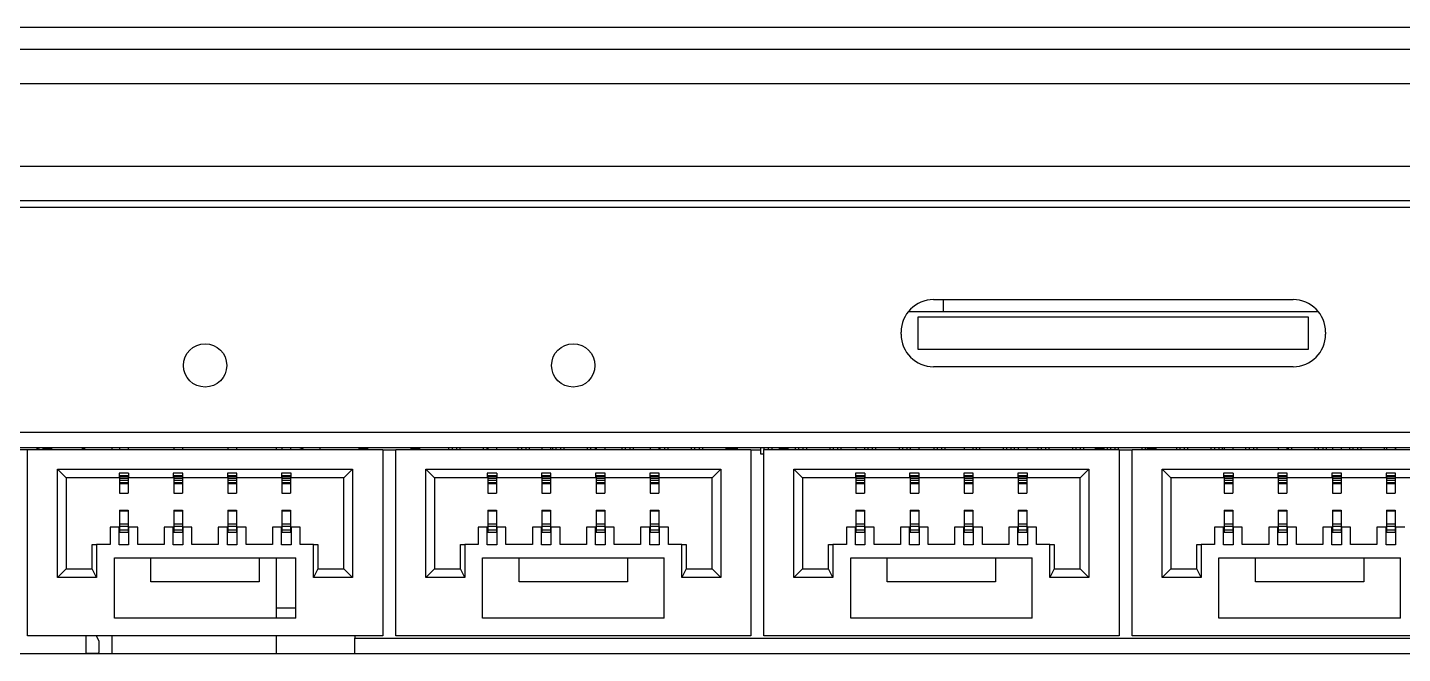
# Model space of a CAD drawing. Header units: millimetres. Extents: x 113 to 1101, y 63 to 734.
# Drawn here: x 342.27 to 374.01, y 380.56 to 395.01 of the extents above; entities that cross this region are included whole.
import ezdxf

# ---------------------------------------------------------------- set-up
doc = ezdxf.new("R2010")
doc.units = ezdxf.units.MM

msp = doc.modelspace()

# ---------------------------------------------------------------- linework, layer by layer
for p, q in [((402.908, 395.006), (283.908, 395.006)), ((283.908, 394.506), (402.908, 394.506)), ((402.908, 393.706), (283.908, 393.706)), ((296.408, 391.806), (390.408, 391.806)), ((390.408, 391.006), (296.408, 391.006)), ((296.408, 390.856), (390.408, 390.856)), ((363.188, 388.725), (371.488, 388.725)), ((363.408, 388.725), (363.408, 388.452)), ((362.609, 388.452), (372.067, 388.452)), ((362.835, 387.574), (362.835, 388.326)), ((362.835, 388.326), (371.835, 388.326)), ((371.835, 388.326), (371.835, 387.574)), ((362.438, 387.925), (362.438, 387.975)), ((372.238, 387.975), (372.238, 387.925)), ((371.835, 387.574), (362.835, 387.574)), ((371.488, 387.175), (363.188, 387.175)), ((384.361, 385.656), (333.861, 385.656)), ((384.837, 385.306), (333.384, 385.306)), ((342.269, 385.258), (341.969, 385.258)), ((342.269, 380.961), (342.269, 385.261)), ((342.269, 385.261), (350.469, 385.261)), ((342.819, 385.301), (342.619, 385.301)), ((342.819, 385.289), (342.619, 385.289)), ((344.217, 385.306), (344.217, 385.261)), ((344.594, 385.306), (344.594, 385.261)), ((345.844, 385.306), (345.844, 385.261)), ((347.094, 385.306), (347.094, 385.261)), ((348.017, 385.261), (348.017, 385.306)), ((348.344, 385.306), (348.344, 385.261)), ((349.025, 385.261), (349.025, 385.306)), ((350.119, 385.301), (349.919, 385.301)), ((350.119, 385.289), (349.919, 385.289)), ((350.469, 385.261), (350.469, 380.961)), ((350.469, 385.256), (350.769, 385.256)), ((350.769, 380.961), (350.769, 385.261)), ((350.769, 385.261), (358.969, 385.261)), ((351.319, 385.301), (351.119, 385.301)), ((351.319, 385.289), (351.119, 385.289)), ((352, 385.261), (352, 385.306)), ((352.07, 385.306), (352.07, 385.261)), ((352.18, 385.261), (352.18, 385.306)), ((352.25, 385.306), (352.25, 385.261)), ((352.8, 385.261), (352.8, 385.306)), ((352.87, 385.306), (352.87, 385.261)), ((353.094, 385.306), (353.094, 385.261)), ((353.6, 385.261), (353.6, 385.306)), ((353.67, 385.306), (353.67, 385.261)), ((353.78, 385.261), (353.78, 385.306)), ((353.85, 385.306), (353.85, 385.261)), ((354.344, 385.306), (354.344, 385.261)), ((354.4, 385.261), (354.4, 385.306)), ((354.47, 385.306), (354.47, 385.261)), ((354.58, 385.261), (354.58, 385.306)), ((354.65, 385.306), (354.65, 385.261)), ((355.2, 385.261), (355.2, 385.306)), ((355.27, 385.306), (355.27, 385.261)), ((355.38, 385.261), (355.38, 385.306)), ((355.594, 385.306), (355.594, 385.261)), ((356, 385.261), (356, 385.306)), ((356.07, 385.306), (356.07, 385.261)), ((356.18, 385.261), (356.18, 385.306)), ((356.25, 385.306), (356.25, 385.261)), ((356.844, 385.306), (356.844, 385.261)), ((356.87, 385.306), (356.87, 385.261)), ((356.98, 385.261), (356.98, 385.306)), ((357.05, 385.306), (357.05, 385.261)), ((357.6, 385.261), (357.6, 385.306)), ((357.67, 385.306), (357.67, 385.261)), ((357.78, 385.261), (357.78, 385.306)), ((357.85, 385.306), (357.85, 385.261)), ((358.4, 385.261), (358.4, 385.306)), ((358.619, 385.301), (358.419, 385.301)), ((358.619, 385.289), (358.419, 385.289)), ((358.47, 385.306), (358.47, 385.301)), ((358.58, 385.301), (358.58, 385.306)), ((358.65, 385.306), (358.65, 385.261)), ((358.969, 385.261), (358.969, 380.961)), ((358.969, 385.256), (359.2, 385.256)), ((359.2, 385.156), (359.2, 385.306)), ((359.27, 385.156), (359.2, 385.156)), ((359.269, 380.961), (359.269, 385.261)), ((359.269, 385.261), (367.469, 385.261)), ((359.27, 385.306), (359.27, 385.261)), ((359.38, 385.261), (359.38, 385.306)), ((359.45, 385.306), (359.45, 385.261)), ((359.819, 385.301), (359.619, 385.301)), ((359.819, 385.289), (359.619, 385.289)), ((360, 385.261), (360, 385.306)), ((360.07, 385.306), (360.07, 385.261)), ((360.18, 385.261), (360.18, 385.306)), ((360.25, 385.306), (360.25, 385.261)), ((360.8, 385.261), (360.8, 385.306)), ((360.87, 385.306), (360.87, 385.261)), ((360.98, 385.261), (360.98, 385.306)), ((361.05, 385.306), (361.05, 385.261)), ((361.594, 385.306), (361.594, 385.261)), ((361.6, 385.261), (361.6, 385.306)), ((361.67, 385.306), (361.67, 385.261)), ((361.78, 385.261), (361.78, 385.306)), ((361.85, 385.306), (361.85, 385.261)), ((362.4, 385.261), (362.4, 385.306)), ((362.47, 385.306), (362.47, 385.261)), ((362.58, 385.261), (362.58, 385.306)), ((362.844, 385.306), (362.844, 385.261)), ((363.2, 385.261), (363.2, 385.306)), ((363.27, 385.306), (363.27, 385.261)), ((363.38, 385.261), (363.38, 385.306)), ((363.45, 385.306), (363.45, 385.261)), ((364.094, 385.306), (364.094, 385.261)), ((364.18, 385.261), (364.18, 385.306)), ((364.25, 385.306), (364.25, 385.261)), ((364.8, 385.261), (364.8, 385.306)), ((364.87, 385.306), (364.87, 385.261)), ((364.98, 385.261), (364.98, 385.306)), ((365.05, 385.306), (365.05, 385.261)), ((365.344, 385.306), (365.344, 385.261)), ((365.6, 385.261), (365.6, 385.306)), ((365.67, 385.306), (365.67, 385.261)), ((365.78, 385.261), (365.78, 385.306)), ((365.85, 385.306), (365.85, 385.261)), ((366.4, 385.261), (366.4, 385.306)), ((366.47, 385.306), (366.47, 385.261)), ((366.58, 385.261), (366.58, 385.306)), ((366.65, 385.306), (366.65, 385.261)), ((367.119, 385.301), (366.919, 385.301)), ((367.119, 385.289), (366.919, 385.289)), ((367.2, 385.261), (367.2, 385.306)), ((367.27, 385.306), (367.27, 385.261)), ((367.38, 385.261), (367.38, 385.306)), ((367.45, 385.306), (367.45, 385.261)), ((367.469, 385.261), (367.469, 380.961)), ((367.469, 385.256), (367.769, 385.256)), ((367.769, 380.961), (367.769, 385.261)), ((367.769, 385.261), (375.969, 385.261)), ((368, 385.261), (368, 385.306)), ((368.07, 385.306), (368.07, 385.261)), ((368.319, 385.301), (368.119, 385.301)), ((368.319, 385.289), (368.119, 385.289)), ((368.18, 385.301), (368.18, 385.306)), ((368.25, 385.306), (368.25, 385.301)), ((368.8, 385.261), (368.8, 385.306)), ((368.87, 385.306), (368.87, 385.261)), ((368.98, 385.261), (368.98, 385.306)), ((369.05, 385.306), (369.05, 385.261)), ((369.6, 385.261), (369.6, 385.306)), ((369.67, 385.306), (369.67, 385.261)), ((369.78, 385.261), (369.78, 385.306)), ((369.85, 385.306), (369.85, 385.261)), ((370.094, 385.306), (370.094, 385.261)), ((370.4, 385.261), (370.4, 385.306)), ((370.47, 385.306), (370.47, 385.261)), ((370.58, 385.261), (370.58, 385.306)), ((370.65, 385.306), (370.65, 385.261)), ((371.344, 385.306), (371.344, 385.261)), ((371.38, 385.261), (371.38, 385.306)), ((371.45, 385.306), (371.45, 385.261)), ((372, 385.261), (372, 385.306)), ((372.07, 385.306), (372.07, 385.261)), ((372.18, 385.261), (372.18, 385.306)), ((372.25, 385.306), (372.25, 385.261)), ((372.594, 385.306), (372.594, 385.261)), ((372.8, 385.261), (372.8, 385.306)), ((372.87, 385.306), (372.87, 385.261)), ((372.98, 385.261), (372.98, 385.306)), ((373.05, 385.306), (373.05, 385.261)), ((373.6, 385.261), (373.6, 385.306)), ((373.844, 385.306), (373.844, 385.261)), ((373.85, 385.306), (373.85, 385.261)), ((342.964, 384.811), (349.774, 384.811)), ((342.964, 382.311), (342.964, 384.811)), ((342.964, 384.811), (343.164, 384.611)), ((349.774, 384.811), (349.574, 384.611)), ((349.774, 384.811), (349.774, 382.311)), ((351.464, 384.811), (358.274, 384.811)), ((351.464, 382.311), (351.464, 384.811)), ((351.464, 384.811), (351.664, 384.611)), ((358.274, 384.811), (358.074, 384.611)), ((358.274, 384.811), (358.274, 382.311)), ((359.964, 384.811), (366.774, 384.811)), ((359.964, 382.311), (359.964, 384.811)), ((359.964, 384.811), (360.164, 384.611)), ((366.774, 384.811), (366.574, 384.611)), ((366.774, 384.811), (366.774, 382.311)), ((368.464, 384.811), (375.274, 384.811)), ((368.464, 382.311), (368.464, 384.811)), ((368.464, 384.811), (368.664, 384.611)), ((343.164, 384.611), (343.164, 382.511)), ((344.384, 384.611), (343.164, 384.611)), ((344.384, 384.721), (344.384, 384.611)), ((344.604, 384.721), (344.384, 384.721)), ((344.394, 384.661), (344.594, 384.661)), ((344.394, 384.649), (344.594, 384.649)), ((344.394, 384.613), (344.594, 384.613)), ((344.394, 384.601), (344.594, 384.601)), ((344.394, 384.554), (344.594, 384.554)), ((344.394, 384.506), (344.594, 384.506)), ((344.394, 384.482), (344.594, 384.482)), ((344.594, 384.661), (344.594, 384.649)), ((344.594, 384.649), (344.594, 384.613)), ((344.594, 384.613), (344.594, 384.601)), ((344.594, 384.601), (344.594, 384.554)), ((344.594, 384.554), (344.594, 384.506)), ((344.594, 384.506), (344.594, 384.482)), ((344.594, 384.482), (344.594, 384.255)), ((344.604, 384.721), (344.604, 384.611)), ((345.634, 384.611), (344.604, 384.611)), ((345.634, 384.721), (345.634, 384.611)), ((345.854, 384.721), (345.634, 384.721)), ((345.644, 384.661), (345.844, 384.661)), ((345.644, 384.649), (345.844, 384.649)), ((345.644, 384.613), (345.844, 384.613)), ((345.644, 384.601), (345.844, 384.601)), ((345.644, 384.554), (345.844, 384.554)), ((345.644, 384.506), (345.844, 384.506)), ((345.644, 384.482), (345.844, 384.482)), ((345.844, 384.661), (345.844, 384.649)), ((345.844, 384.649), (345.844, 384.613)), ((345.844, 384.613), (345.844, 384.601)), ((345.844, 384.601), (345.844, 384.554)), ((345.844, 384.554), (345.844, 384.506)), ((345.844, 384.506), (345.844, 384.482)), ((345.844, 384.482), (345.844, 384.255)), ((345.854, 384.611), (345.854, 384.721)), ((346.884, 384.611), (345.854, 384.611)), ((346.884, 384.721), (346.884, 384.611)), ((347.104, 384.721), (346.884, 384.721)), ((346.894, 384.661), (347.094, 384.661)), ((346.894, 384.649), (347.094, 384.649)), ((346.894, 384.613), (347.094, 384.613)), ((346.894, 384.601), (347.094, 384.601)), ((346.894, 384.554), (347.094, 384.554)), ((346.894, 384.506), (347.094, 384.506)), ((346.894, 384.482), (347.094, 384.482)), ((347.094, 384.661), (347.094, 384.649)), ((347.094, 384.649), (347.094, 384.613)), ((347.094, 384.613), (347.094, 384.601)), ((347.094, 384.601), (347.094, 384.554)), ((347.094, 384.554), (347.094, 384.506)), ((347.094, 384.506), (347.094, 384.482)), ((347.094, 384.482), (347.094, 384.255)), ((347.104, 384.611), (347.104, 384.721)), ((348.134, 384.611), (347.104, 384.611)), ((348.134, 384.721), (348.134, 384.611)), ((348.354, 384.721), (348.134, 384.721)), ((348.144, 384.661), (348.344, 384.661)), ((348.144, 384.649), (348.344, 384.649)), ((348.144, 384.613), (348.344, 384.613)), ((348.144, 384.601), (348.344, 384.601)), ((348.144, 384.554), (348.344, 384.554)), ((348.144, 384.506), (348.344, 384.506)), ((348.144, 384.482), (348.344, 384.482)), ((348.344, 384.661), (348.344, 384.649)), ((348.344, 384.649), (348.344, 384.613)), ((348.344, 384.613), (348.344, 384.601)), ((348.344, 384.601), (348.344, 384.554)), ((348.344, 384.554), (348.344, 384.506)), ((348.344, 384.506), (348.344, 384.482)), ((348.344, 384.482), (348.344, 384.255)), ((348.354, 384.611), (348.354, 384.721)), ((349.574, 384.611), (348.354, 384.611)), ((349.574, 382.511), (349.574, 384.611)), ((351.664, 384.611), (351.664, 382.511)), ((352.884, 384.611), (351.664, 384.611)), ((352.884, 384.721), (352.884, 384.611)), ((353.104, 384.721), (352.884, 384.721)), ((352.894, 384.661), (353.094, 384.661)), ((352.894, 384.649), (353.094, 384.649)), ((352.894, 384.613), (353.094, 384.613)), ((352.894, 384.601), (353.094, 384.601)), ((352.894, 384.554), (353.094, 384.554)), ((352.894, 384.506), (353.094, 384.506)), ((352.894, 384.482), (353.094, 384.482)), ((353.094, 384.661), (353.094, 384.649)), ((353.094, 384.649), (353.094, 384.613)), ((353.094, 384.613), (353.094, 384.601)), ((353.094, 384.601), (353.094, 384.554)), ((353.094, 384.554), (353.094, 384.506)), ((353.094, 384.506), (353.094, 384.482)), ((353.094, 384.482), (353.094, 384.255)), ((353.104, 384.721), (353.104, 384.611)), ((354.134, 384.611), (353.104, 384.611)), ((354.134, 384.721), (354.134, 384.611)), ((354.354, 384.721), (354.134, 384.721)), ((354.144, 384.661), (354.344, 384.661)), ((354.144, 384.649), (354.344, 384.649)), ((354.144, 384.613), (354.344, 384.613)), ((354.144, 384.601), (354.344, 384.601)), ((354.144, 384.554), (354.344, 384.554)), ((354.144, 384.506), (354.344, 384.506)), ((354.144, 384.482), (354.344, 384.482)), ((354.344, 384.661), (354.344, 384.649)), ((354.344, 384.649), (354.344, 384.613)), ((354.344, 384.613), (354.344, 384.601)), ((354.344, 384.601), (354.344, 384.554)), ((354.344, 384.554), (354.344, 384.506)), ((354.344, 384.506), (354.344, 384.482)), ((354.344, 384.482), (354.344, 384.255)), ((354.354, 384.611), (354.354, 384.721)), ((355.384, 384.611), (354.354, 384.611)), ((355.384, 384.721), (355.384, 384.611)), ((355.604, 384.721), (355.384, 384.721)), ((355.394, 384.661), (355.594, 384.661)), ((355.394, 384.649), (355.594, 384.649)), ((355.394, 384.613), (355.594, 384.613)), ((355.394, 384.601), (355.594, 384.601)), ((355.394, 384.554), (355.594, 384.554)), ((355.394, 384.506), (355.594, 384.506)), ((355.394, 384.482), (355.594, 384.482)), ((355.594, 384.661), (355.594, 384.649)), ((355.594, 384.649), (355.594, 384.613)), ((355.594, 384.613), (355.594, 384.601)), ((355.594, 384.601), (355.594, 384.554)), ((355.594, 384.554), (355.594, 384.506)), ((355.594, 384.506), (355.594, 384.482)), ((355.594, 384.482), (355.594, 384.255)), ((355.604, 384.611), (355.604, 384.721)), ((356.634, 384.611), (355.604, 384.611)), ((356.634, 384.721), (356.634, 384.611)), ((356.854, 384.721), (356.634, 384.721)), ((356.644, 384.661), (356.844, 384.661)), ((356.644, 384.649), (356.844, 384.649)), ((356.644, 384.613), (356.844, 384.613)), ((356.644, 384.601), (356.844, 384.601)), ((356.644, 384.554), (356.844, 384.554)), ((356.644, 384.506), (356.844, 384.506)), ((356.644, 384.482), (356.844, 384.482)), ((356.844, 384.661), (356.844, 384.649)), ((356.844, 384.649), (356.844, 384.613)), ((356.844, 384.613), (356.844, 384.601)), ((356.844, 384.601), (356.844, 384.554)), ((356.844, 384.554), (356.844, 384.506)), ((356.844, 384.506), (356.844, 384.482)), ((356.844, 384.482), (356.844, 384.255)), ((356.854, 384.611), (356.854, 384.721)), ((358.074, 384.611), (356.854, 384.611)), ((358.074, 382.511), (358.074, 384.611)), ((361.384, 384.611), (360.164, 384.611)), ((360.164, 384.611), (360.164, 382.511)), ((361.384, 384.721), (361.384, 384.611)), ((361.604, 384.721), (361.384, 384.721)), ((361.394, 384.661), (361.594, 384.661)), ((361.394, 384.649), (361.594, 384.649)), ((361.394, 384.613), (361.594, 384.613)), ((361.394, 384.601), (361.594, 384.601)), ((361.394, 384.554), (361.594, 384.554)), ((361.394, 384.506), (361.594, 384.506)), ((361.394, 384.482), (361.594, 384.482)), ((361.594, 384.661), (361.594, 384.649)), ((361.594, 384.649), (361.594, 384.613)), ((361.594, 384.613), (361.594, 384.601)), ((361.594, 384.601), (361.594, 384.554)), ((361.594, 384.554), (361.594, 384.506)), ((361.594, 384.506), (361.594, 384.482)), ((361.594, 384.482), (361.594, 384.255)), ((361.604, 384.721), (361.604, 384.611)), ((362.634, 384.611), (361.604, 384.611)), ((362.634, 384.721), (362.634, 384.611)), ((362.854, 384.721), (362.634, 384.721)), ((362.644, 384.661), (362.844, 384.661)), ((362.644, 384.649), (362.844, 384.649)), ((362.644, 384.613), (362.844, 384.613)), ((362.644, 384.601), (362.844, 384.601)), ((362.644, 384.554), (362.844, 384.554)), ((362.644, 384.506), (362.844, 384.506)), ((362.644, 384.482), (362.844, 384.482)), ((362.844, 384.661), (362.844, 384.649)), ((362.844, 384.649), (362.844, 384.613)), ((362.844, 384.613), (362.844, 384.601)), ((362.844, 384.601), (362.844, 384.554)), ((362.844, 384.554), (362.844, 384.506)), ((362.844, 384.506), (362.844, 384.482)), ((362.844, 384.482), (362.844, 384.255)), ((362.854, 384.611), (362.854, 384.721)), ((363.884, 384.611), (362.854, 384.611)), ((363.884, 384.721), (363.884, 384.611)), ((364.104, 384.721), (363.884, 384.721)), ((363.894, 384.661), (364.094, 384.661)), ((363.894, 384.649), (364.094, 384.649)), ((363.894, 384.613), (364.094, 384.613)), ((363.894, 384.601), (364.094, 384.601)), ((363.894, 384.554), (364.094, 384.554)), ((363.894, 384.506), (364.094, 384.506)), ((363.894, 384.482), (364.094, 384.482)), ((364.094, 384.661), (364.094, 384.649)), ((364.094, 384.649), (364.094, 384.613)), ((364.094, 384.613), (364.094, 384.601)), ((364.094, 384.601), (364.094, 384.554)), ((364.094, 384.554), (364.094, 384.506)), ((364.094, 384.506), (364.094, 384.482)), ((364.094, 384.482), (364.094, 384.255)), ((364.104, 384.611), (364.104, 384.721)), ((365.134, 384.611), (364.104, 384.611)), ((365.134, 384.721), (365.134, 384.611)), ((365.354, 384.721), (365.134, 384.721)), ((365.144, 384.661), (365.344, 384.661)), ((365.144, 384.649), (365.344, 384.649)), ((365.144, 384.613), (365.344, 384.613)), ((365.144, 384.601), (365.344, 384.601)), ((365.144, 384.554), (365.344, 384.554)), ((365.144, 384.506), (365.344, 384.506)), ((365.144, 384.482), (365.344, 384.482)), ((365.344, 384.661), (365.344, 384.649)), ((365.344, 384.649), (365.344, 384.613)), ((365.344, 384.613), (365.344, 384.601)), ((365.344, 384.601), (365.344, 384.554)), ((365.344, 384.554), (365.344, 384.506)), ((365.344, 384.506), (365.344, 384.482)), ((365.344, 384.482), (365.344, 384.255)), ((365.354, 384.611), (365.354, 384.721)), ((366.574, 384.611), (365.354, 384.611)), ((366.574, 382.511), (366.574, 384.611)), ((368.664, 384.611), (368.664, 382.511)), ((369.884, 384.611), (368.664, 384.611)), ((369.884, 384.721), (369.884, 384.611)), ((370.104, 384.721), (369.884, 384.721)), ((369.894, 384.661), (370.094, 384.661)), ((369.894, 384.649), (370.094, 384.649)), ((369.894, 384.613), (370.094, 384.613)), ((369.894, 384.601), (370.094, 384.601)), ((369.894, 384.554), (370.094, 384.554)), ((369.894, 384.506), (370.094, 384.506)), ((369.894, 384.482), (370.094, 384.482)), ((370.094, 384.661), (370.094, 384.649)), ((370.094, 384.649), (370.094, 384.613)), ((370.094, 384.613), (370.094, 384.601)), ((370.094, 384.601), (370.094, 384.554)), ((370.094, 384.554), (370.094, 384.506)), ((370.094, 384.506), (370.094, 384.482)), ((370.094, 384.482), (370.094, 384.255)), ((370.104, 384.721), (370.104, 384.611)), ((371.134, 384.611), (370.104, 384.611)), ((371.134, 384.721), (371.134, 384.611)), ((371.354, 384.721), (371.134, 384.721)), ((371.144, 384.661), (371.344, 384.661)), ((371.144, 384.649), (371.344, 384.649)), ((371.144, 384.613), (371.344, 384.613)), ((371.144, 384.601), (371.344, 384.601)), ((371.144, 384.554), (371.344, 384.554)), ((371.144, 384.506), (371.344, 384.506)), ((371.144, 384.482), (371.344, 384.482)), ((371.344, 384.661), (371.344, 384.649)), ((371.344, 384.649), (371.344, 384.613)), ((371.344, 384.613), (371.344, 384.601)), ((371.344, 384.601), (371.344, 384.554)), ((371.344, 384.554), (371.344, 384.506)), ((371.344, 384.506), (371.344, 384.482)), ((371.344, 384.482), (371.344, 384.255)), ((371.354, 384.611), (371.354, 384.721)), ((372.384, 384.611), (371.354, 384.611)), ((372.384, 384.721), (372.384, 384.611)), ((372.604, 384.721), (372.384, 384.721)), ((372.394, 384.661), (372.594, 384.661)), ((372.394, 384.649), (372.594, 384.649)), ((372.394, 384.613), (372.594, 384.613)), ((372.394, 384.601), (372.594, 384.601)), ((372.394, 384.554), (372.594, 384.554)), ((372.394, 384.506), (372.594, 384.506)), ((372.394, 384.482), (372.594, 384.482)), ((372.594, 384.661), (372.594, 384.649)), ((372.594, 384.649), (372.594, 384.613)), ((372.594, 384.613), (372.594, 384.601)), ((372.594, 384.601), (372.594, 384.554)), ((372.594, 384.554), (372.594, 384.506)), ((372.594, 384.506), (372.594, 384.482)), ((372.594, 384.482), (372.594, 384.255)), ((372.604, 384.611), (372.604, 384.721)), ((373.634, 384.611), (372.604, 384.611)), ((373.634, 384.721), (373.634, 384.611)), ((373.854, 384.721), (373.634, 384.721)), ((373.644, 384.661), (373.844, 384.661)), ((373.644, 384.649), (373.844, 384.649)), ((373.644, 384.613), (373.844, 384.613)), ((373.644, 384.601), (373.844, 384.601)), ((373.644, 384.554), (373.844, 384.554)), ((373.644, 384.506), (373.844, 384.506)), ((373.644, 384.482), (373.844, 384.482)), ((373.844, 384.661), (373.844, 384.649)), ((373.844, 384.649), (373.844, 384.613)), ((373.844, 384.613), (373.844, 384.601)), ((373.844, 384.601), (373.844, 384.554)), ((373.844, 384.554), (373.844, 384.506)), ((373.844, 384.506), (373.844, 384.482)), ((373.844, 384.482), (373.844, 384.255)), ((373.854, 384.611), (373.854, 384.721)), ((375.074, 384.611), (373.854, 384.611)), ((344.394, 384.255), (344.594, 384.255)), ((345.644, 384.255), (345.844, 384.255)), ((346.894, 384.255), (347.094, 384.255)), ((348.144, 384.255), (348.344, 384.255)), ((352.894, 384.255), (353.094, 384.255)), ((354.144, 384.255), (354.344, 384.255)), ((355.394, 384.255), (355.594, 384.255)), ((356.644, 384.255), (356.844, 384.255)), ((361.394, 384.255), (361.594, 384.255)), ((362.644, 384.255), (362.844, 384.255)), ((363.894, 384.255), (364.094, 384.255)), ((365.144, 384.255), (365.344, 384.255)), ((369.894, 384.255), (370.094, 384.255)), ((371.144, 384.255), (371.344, 384.255)), ((372.394, 384.255), (372.594, 384.255)), ((373.644, 384.255), (373.844, 384.255)), ((344.394, 383.861), (344.594, 383.861)), ((344.394, 383.849), (344.594, 383.849)), ((344.594, 383.861), (344.594, 383.849)), ((344.594, 383.849), (344.594, 383.551)), ((345.644, 383.861), (345.844, 383.861)), ((345.644, 383.849), (345.844, 383.849)), ((345.844, 383.861), (345.844, 383.849)), ((345.844, 383.849), (345.844, 383.551)), ((346.894, 383.861), (347.094, 383.861)), ((346.894, 383.849), (347.094, 383.849)), ((347.094, 383.861), (347.094, 383.849)), ((347.094, 383.849), (347.094, 383.551)), ((348.144, 383.861), (348.344, 383.861)), ((348.144, 383.849), (348.344, 383.849)), ((348.344, 383.861), (348.344, 383.849)), ((348.344, 383.849), (348.344, 383.551)), ((352.894, 383.861), (353.094, 383.861)), ((352.894, 383.849), (353.094, 383.849)), ((353.094, 383.861), (353.094, 383.849)), ((353.094, 383.849), (353.094, 383.551)), ((354.144, 383.861), (354.344, 383.861)), ((354.144, 383.849), (354.344, 383.849)), ((354.344, 383.861), (354.344, 383.849)), ((354.344, 383.849), (354.344, 383.551)), ((355.394, 383.861), (355.594, 383.861)), ((355.394, 383.849), (355.594, 383.849)), ((355.594, 383.861), (355.594, 383.849)), ((355.594, 383.849), (355.594, 383.551)), ((356.644, 383.861), (356.844, 383.861)), ((356.644, 383.849), (356.844, 383.849)), ((356.844, 383.861), (356.844, 383.849)), ((356.844, 383.849), (356.844, 383.551)), ((361.394, 383.861), (361.594, 383.861)), ((361.394, 383.849), (361.594, 383.849)), ((361.594, 383.861), (361.594, 383.849)), ((361.594, 383.849), (361.594, 383.551)), ((362.644, 383.861), (362.844, 383.861)), ((362.644, 383.849), (362.844, 383.849)), ((362.844, 383.861), (362.844, 383.849)), ((362.844, 383.849), (362.844, 383.551)), ((363.894, 383.861), (364.094, 383.861)), ((363.894, 383.849), (364.094, 383.849)), ((364.094, 383.861), (364.094, 383.849)), ((364.094, 383.849), (364.094, 383.551)), ((365.144, 383.861), (365.344, 383.861)), ((365.144, 383.849), (365.344, 383.849)), ((365.344, 383.861), (365.344, 383.849)), ((365.344, 383.849), (365.344, 383.551)), ((369.894, 383.861), (370.094, 383.861)), ((369.894, 383.849), (370.094, 383.849)), ((370.094, 383.861), (370.094, 383.849)), ((370.094, 383.849), (370.094, 383.551)), ((371.144, 383.861), (371.344, 383.861)), ((371.144, 383.849), (371.344, 383.849)), ((371.344, 383.861), (371.344, 383.849)), ((371.344, 383.849), (371.344, 383.551)), ((372.394, 383.861), (372.594, 383.861)), ((372.394, 383.849), (372.594, 383.849)), ((372.594, 383.861), (372.594, 383.849)), ((372.594, 383.849), (372.594, 383.551)), ((373.644, 383.861), (373.844, 383.861)), ((373.644, 383.849), (373.844, 383.849)), ((373.844, 383.861), (373.844, 383.849)), ((373.844, 383.849), (373.844, 383.551)), ((344.394, 383.551), (344.594, 383.551)), ((344.394, 383.497), (344.594, 383.497)), ((344.594, 383.551), (344.594, 383.497)), ((344.594, 383.497), (344.594, 383.413)), ((345.644, 383.551), (345.844, 383.551)), ((345.644, 383.497), (345.844, 383.497)), ((345.844, 383.551), (345.844, 383.497)), ((345.844, 383.497), (345.844, 383.413)), ((346.894, 383.551), (347.094, 383.551)), ((346.894, 383.497), (347.094, 383.497)), ((347.094, 383.551), (347.094, 383.497)), ((347.094, 383.497), (347.094, 383.413)), ((348.144, 383.551), (348.344, 383.551)), ((348.144, 383.497), (348.344, 383.497)), ((348.344, 383.551), (348.344, 383.497)), ((348.344, 383.497), (348.344, 383.413)), ((352.894, 383.551), (353.094, 383.551)), ((352.894, 383.497), (353.094, 383.497)), ((353.094, 383.551), (353.094, 383.497)), ((353.094, 383.497), (353.094, 383.413)), ((354.144, 383.551), (354.344, 383.551)), ((354.144, 383.497), (354.344, 383.497)), ((354.344, 383.551), (354.344, 383.497)), ((354.344, 383.497), (354.344, 383.413)), ((355.394, 383.551), (355.594, 383.551)), ((355.394, 383.497), (355.594, 383.497)), ((355.594, 383.551), (355.594, 383.497)), ((355.594, 383.497), (355.594, 383.413)), ((356.644, 383.551), (356.844, 383.551)), ((356.644, 383.497), (356.844, 383.497)), ((356.844, 383.551), (356.844, 383.497)), ((356.844, 383.497), (356.844, 383.413)), ((361.394, 383.551), (361.594, 383.551)), ((361.394, 383.497), (361.594, 383.497)), ((361.594, 383.551), (361.594, 383.497)), ((361.594, 383.497), (361.594, 383.413)), ((362.644, 383.551), (362.844, 383.551)), ((362.644, 383.497), (362.844, 383.497)), ((362.844, 383.551), (362.844, 383.497)), ((362.844, 383.497), (362.844, 383.413)), ((363.894, 383.551), (364.094, 383.551)), ((363.894, 383.497), (364.094, 383.497)), ((364.094, 383.551), (364.094, 383.497)), ((364.094, 383.497), (364.094, 383.413)), ((365.144, 383.551), (365.344, 383.551)), ((365.144, 383.497), (365.344, 383.497)), ((365.344, 383.551), (365.344, 383.497)), ((365.344, 383.497), (365.344, 383.413)), ((369.894, 383.551), (370.094, 383.551)), ((369.894, 383.497), (370.094, 383.497)), ((370.094, 383.551), (370.094, 383.497)), ((370.094, 383.497), (370.094, 383.413)), ((371.144, 383.551), (371.344, 383.551)), ((371.144, 383.497), (371.344, 383.497)), ((371.344, 383.551), (371.344, 383.497)), ((371.344, 383.497), (371.344, 383.413)), ((372.394, 383.551), (372.594, 383.551)), ((372.394, 383.497), (372.594, 383.497)), ((372.594, 383.551), (372.594, 383.497)), ((372.594, 383.497), (372.594, 383.413)), ((373.644, 383.551), (373.844, 383.551)), ((373.644, 383.497), (373.844, 383.497)), ((373.844, 383.551), (373.844, 383.497)), ((373.844, 383.497), (373.844, 383.413)), ((344.384, 383.471), (344.174, 383.471)), ((344.174, 383.471), (344.174, 383.071)), ((344.384, 383.061), (344.384, 383.471)), ((344.394, 383.413), (344.594, 383.413)), ((344.394, 383.354), (344.594, 383.354)), ((344.594, 383.413), (344.594, 383.354)), ((344.604, 383.471), (344.604, 383.061)), ((344.814, 383.471), (344.604, 383.471)), ((344.814, 383.071), (344.814, 383.471)), ((345.634, 383.471), (345.424, 383.471)), ((345.424, 383.471), (345.424, 383.071)), ((345.634, 383.061), (345.634, 383.471)), ((345.644, 383.413), (345.844, 383.413)), ((345.644, 383.354), (345.844, 383.354)), ((345.844, 383.413), (345.844, 383.354)), ((345.854, 383.471), (345.854, 383.061)), ((346.064, 383.471), (345.854, 383.471)), ((346.064, 383.071), (346.064, 383.471)), ((346.884, 383.471), (346.674, 383.471)), ((346.674, 383.471), (346.674, 383.071)), ((346.884, 383.061), (346.884, 383.471)), ((346.894, 383.413), (347.094, 383.413)), ((346.894, 383.354), (347.094, 383.354)), ((347.094, 383.413), (347.094, 383.354)), ((347.314, 383.471), (347.104, 383.471)), ((347.104, 383.471), (347.104, 383.061)), ((347.314, 383.071), (347.314, 383.471)), ((348.134, 383.471), (347.924, 383.471)), ((347.924, 383.471), (347.924, 383.071)), ((348.134, 383.061), (348.134, 383.471)), ((348.144, 383.413), (348.344, 383.413)), ((348.144, 383.354), (348.344, 383.354)), ((348.344, 383.413), (348.344, 383.354)), ((348.564, 383.471), (348.354, 383.471)), ((348.354, 383.471), (348.354, 383.061)), ((348.564, 383.071), (348.564, 383.471)), ((352.884, 383.471), (352.674, 383.471)), ((352.674, 383.471), (352.674, 383.071)), ((352.884, 383.061), (352.884, 383.471)), ((352.894, 383.413), (353.094, 383.413)), ((352.894, 383.354), (353.094, 383.354)), ((353.094, 383.413), (353.094, 383.354)), ((353.104, 383.471), (353.104, 383.061)), ((353.314, 383.471), (353.104, 383.471)), ((353.314, 383.071), (353.314, 383.471)), ((354.134, 383.471), (353.924, 383.471)), ((353.924, 383.471), (353.924, 383.071)), ((354.134, 383.061), (354.134, 383.471)), ((354.144, 383.413), (354.344, 383.413)), ((354.144, 383.354), (354.344, 383.354)), ((354.344, 383.413), (354.344, 383.354)), ((354.354, 383.471), (354.354, 383.061)), ((354.564, 383.471), (354.354, 383.471)), ((354.564, 383.071), (354.564, 383.471)), ((355.384, 383.471), (355.174, 383.471)), ((355.174, 383.471), (355.174, 383.071)), ((355.384, 383.061), (355.384, 383.471)), ((355.394, 383.413), (355.594, 383.413)), ((355.394, 383.354), (355.594, 383.354)), ((355.594, 383.413), (355.594, 383.354)), ((355.814, 383.471), (355.604, 383.471)), ((355.604, 383.471), (355.604, 383.061)), ((355.814, 383.071), (355.814, 383.471)), ((356.634, 383.471), (356.424, 383.471)), ((356.424, 383.471), (356.424, 383.071)), ((356.634, 383.061), (356.634, 383.471)), ((356.644, 383.413), (356.844, 383.413)), ((356.644, 383.354), (356.844, 383.354)), ((356.844, 383.413), (356.844, 383.354)), ((357.064, 383.471), (356.854, 383.471)), ((356.854, 383.471), (356.854, 383.061)), ((357.064, 383.071), (357.064, 383.471)), ((361.384, 383.471), (361.174, 383.471)), ((361.174, 383.471), (361.174, 383.071)), ((361.384, 383.061), (361.384, 383.471)), ((361.394, 383.413), (361.594, 383.413)), ((361.394, 383.354), (361.594, 383.354)), ((361.594, 383.413), (361.594, 383.354)), ((361.604, 383.471), (361.604, 383.061)), ((361.814, 383.471), (361.604, 383.471)), ((361.814, 383.071), (361.814, 383.471)), ((362.634, 383.471), (362.424, 383.471)), ((362.424, 383.471), (362.424, 383.071)), ((362.634, 383.061), (362.634, 383.471)), ((362.644, 383.413), (362.844, 383.413)), ((362.644, 383.354), (362.844, 383.354)), ((362.844, 383.413), (362.844, 383.354)), ((362.854, 383.471), (362.854, 383.061)), ((363.064, 383.471), (362.854, 383.471)), ((363.064, 383.071), (363.064, 383.471)), ((363.884, 383.471), (363.674, 383.471)), ((363.674, 383.471), (363.674, 383.071)), ((363.884, 383.061), (363.884, 383.471)), ((363.894, 383.413), (364.094, 383.413)), ((363.894, 383.354), (364.094, 383.354)), ((364.094, 383.413), (364.094, 383.354)), ((364.314, 383.471), (364.104, 383.471)), ((364.104, 383.471), (364.104, 383.061)), ((364.314, 383.071), (364.314, 383.471)), ((365.134, 383.471), (364.924, 383.471)), ((364.924, 383.471), (364.924, 383.071)), ((365.134, 383.061), (365.134, 383.471)), ((365.144, 383.413), (365.344, 383.413)), ((365.144, 383.354), (365.344, 383.354)), ((365.344, 383.413), (365.344, 383.354)), ((365.564, 383.471), (365.354, 383.471)), ((365.354, 383.471), (365.354, 383.061)), ((365.564, 383.071), (365.564, 383.471)), ((369.884, 383.471), (369.674, 383.471)), ((369.674, 383.471), (369.674, 383.071)), ((369.884, 383.061), (369.884, 383.471)), ((369.894, 383.413), (370.094, 383.413)), ((369.894, 383.354), (370.094, 383.354)), ((370.094, 383.413), (370.094, 383.354)), ((370.104, 383.471), (370.104, 383.061)), ((370.314, 383.471), (370.104, 383.471)), ((370.314, 383.071), (370.314, 383.471)), ((371.134, 383.471), (370.924, 383.471)), ((370.924, 383.471), (370.924, 383.071)), ((371.134, 383.061), (371.134, 383.471)), ((371.144, 383.413), (371.344, 383.413)), ((371.144, 383.354), (371.344, 383.354)), ((371.344, 383.413), (371.344, 383.354)), ((371.354, 383.471), (371.354, 383.061)), ((371.564, 383.471), (371.354, 383.471)), ((371.564, 383.071), (371.564, 383.471)), ((372.384, 383.471), (372.174, 383.471)), ((372.174, 383.471), (372.174, 383.071)), ((372.384, 383.061), (372.384, 383.471)), ((372.394, 383.413), (372.594, 383.413)), ((372.394, 383.354), (372.594, 383.354)), ((372.594, 383.413), (372.594, 383.354)), ((372.814, 383.471), (372.604, 383.471)), ((372.604, 383.471), (372.604, 383.061)), ((372.814, 383.071), (372.814, 383.471)), ((373.634, 383.471), (373.424, 383.471)), ((373.424, 383.471), (373.424, 383.071)), ((373.634, 383.061), (373.634, 383.471)), ((373.644, 383.413), (373.844, 383.413)), ((373.644, 383.354), (373.844, 383.354)), ((373.844, 383.413), (373.844, 383.354)), ((374.064, 383.471), (373.854, 383.471)), ((373.854, 383.471), (373.854, 383.061)), ((343.764, 383.071), (343.864, 383.071)), ((343.764, 382.511), (343.764, 383.071)), ((344.174, 383.071), (343.864, 383.071)), ((343.864, 383.071), (343.864, 382.311)), ((344.604, 383.061), (344.384, 383.061)), ((345.424, 383.071), (344.814, 383.071)), ((345.854, 383.061), (345.634, 383.061)), ((346.674, 383.071), (346.064, 383.071)), ((347.104, 383.061), (346.884, 383.061)), ((347.924, 383.071), (347.314, 383.071)), ((348.354, 383.061), (348.134, 383.061)), ((348.874, 383.071), (348.564, 383.071)), ((348.874, 382.311), (348.874, 383.071)), ((348.874, 383.071), (348.974, 383.071)), ((348.974, 383.071), (348.974, 382.511)), ((352.264, 383.071), (352.364, 383.071)), ((352.264, 382.511), (352.264, 383.071)), ((352.674, 383.071), (352.364, 383.071)), ((352.364, 383.071), (352.364, 382.311)), ((353.104, 383.061), (352.884, 383.061)), ((353.924, 383.071), (353.314, 383.071)), ((354.354, 383.061), (354.134, 383.061)), ((355.174, 383.071), (354.564, 383.071)), ((355.604, 383.061), (355.384, 383.061)), ((356.424, 383.071), (355.814, 383.071)), ((356.854, 383.061), (356.634, 383.061)), ((357.374, 383.071), (357.064, 383.071)), ((357.374, 382.311), (357.374, 383.071)), ((357.374, 383.071), (357.474, 383.071)), ((357.474, 383.071), (357.474, 382.511)), ((360.764, 383.071), (360.864, 383.071)), ((360.764, 382.511), (360.764, 383.071)), ((361.174, 383.071), (360.864, 383.071)), ((360.864, 383.071), (360.864, 382.311)), ((361.604, 383.061), (361.384, 383.061)), ((362.424, 383.071), (361.814, 383.071)), ((362.854, 383.061), (362.634, 383.061)), ((363.674, 383.071), (363.064, 383.071)), ((364.104, 383.061), (363.884, 383.061)), ((364.924, 383.071), (364.314, 383.071)), ((365.354, 383.061), (365.134, 383.061)), ((365.874, 383.071), (365.564, 383.071)), ((365.874, 382.311), (365.874, 383.071)), ((365.874, 383.071), (365.974, 383.071)), ((365.974, 383.071), (365.974, 382.511)), ((369.264, 383.071), (369.364, 383.071)), ((369.264, 382.511), (369.264, 383.071)), ((369.674, 383.071), (369.364, 383.071)), ((369.364, 383.071), (369.364, 382.311)), ((370.104, 383.061), (369.884, 383.061)), ((370.924, 383.071), (370.314, 383.071)), ((371.354, 383.061), (371.134, 383.061)), ((372.174, 383.071), (371.564, 383.071)), ((372.604, 383.061), (372.384, 383.061)), ((373.424, 383.071), (372.814, 383.071)), ((373.854, 383.061), (373.634, 383.061)), ((344.274, 382.761), (348.464, 382.761)), ((344.274, 381.371), (344.274, 382.761)), ((345.119, 382.211), (345.119, 382.761)), ((347.619, 382.761), (347.619, 382.211)), ((348.017, 381.371), (348.017, 382.761)), ((348.464, 381.371), (348.464, 382.761)), ((352.774, 382.761), (356.964, 382.761)), ((352.774, 381.371), (352.774, 382.761)), ((353.619, 382.211), (353.619, 382.761)), ((356.119, 382.761), (356.119, 382.211)), ((356.964, 381.371), (356.964, 382.761)), ((361.274, 382.761), (365.464, 382.761)), ((361.274, 381.371), (361.274, 382.761)), ((362.119, 382.211), (362.119, 382.761)), ((364.619, 382.761), (364.619, 382.211)), ((365.464, 381.371), (365.464, 382.761)), ((369.774, 382.761), (373.964, 382.761)), ((369.774, 381.371), (369.774, 382.761)), ((370.619, 382.211), (370.619, 382.761)), ((373.119, 382.761), (373.119, 382.211)), ((373.964, 381.371), (373.964, 382.761)), ((342.964, 382.311), (343.164, 382.511)), ((343.864, 382.311), (342.964, 382.311)), ((343.164, 382.511), (343.764, 382.511)), ((343.864, 382.311), (343.764, 382.511)), ((348.974, 382.511), (348.874, 382.311)), ((349.774, 382.311), (348.874, 382.311)), ((348.974, 382.511), (349.574, 382.511)), ((349.574, 382.511), (349.774, 382.311)), ((351.464, 382.311), (351.664, 382.511)), ((352.364, 382.311), (351.464, 382.311)), ((351.664, 382.511), (352.264, 382.511)), ((352.364, 382.311), (352.264, 382.511)), ((357.474, 382.511), (357.374, 382.311)), ((358.274, 382.311), (357.374, 382.311)), ((357.474, 382.511), (358.074, 382.511)), ((358.074, 382.511), (358.274, 382.311)), ((359.964, 382.311), (360.164, 382.511)), ((360.864, 382.311), (359.964, 382.311)), ((360.164, 382.511), (360.764, 382.511)), ((360.864, 382.311), (360.764, 382.511)), ((365.974, 382.511), (365.874, 382.311)), ((366.774, 382.311), (365.874, 382.311)), ((365.974, 382.511), (366.574, 382.511)), ((366.574, 382.511), (366.774, 382.311)), ((368.464, 382.311), (368.664, 382.511)), ((369.364, 382.311), (368.464, 382.311)), ((368.664, 382.511), (369.264, 382.511)), ((369.364, 382.311), (369.264, 382.511)), ((347.619, 382.211), (345.119, 382.211)), ((356.119, 382.211), (353.619, 382.211)), ((364.619, 382.211), (362.119, 382.211)), ((373.119, 382.211), (370.619, 382.211)), ((348.017, 381.606), (348.464, 381.606)), ((348.464, 381.371), (344.274, 381.371)), ((356.964, 381.371), (352.774, 381.371)), ((365.464, 381.371), (361.274, 381.371)), ((373.964, 381.371), (369.774, 381.371)), ((350.469, 380.961), (342.269, 380.961)), ((343.625, 380.556), (343.625, 380.961)), ((343.854, 380.961), (343.918, 380.85)), ((344.217, 380.961), (344.217, 380.556)), ((348.017, 380.556), (348.017, 380.961)), ((349.825, 380.961), (349.825, 380.906)), ((358.969, 380.961), (350.769, 380.961)), ((367.469, 380.961), (359.269, 380.961)), ((375.969, 380.961), (367.769, 380.961)), ((343.925, 380.608), (343.925, 380.825)), ((349.825, 380.556), (349.825, 380.906)), ((349.825, 380.906), (377.625, 380.906)), ((333.861, 380.556), (384.361, 380.556)), ((343.875, 380.558), (343.625, 380.558))]:
    msp.add_line(p, q)
for points in [[(342.619, 385.301), (342.619, 385.295), (342.619, 385.289)], [(342.619, 385.289), (342.619, 385.273), (342.619, 385.261)], [(342.819, 385.301), (342.819, 385.295), (342.819, 385.289)], [(342.819, 385.289), (342.819, 385.273), (342.819, 385.261)], [(344.394, 385.306), (344.394, 385.281), (344.394, 385.261)], [(345.644, 385.306), (345.644, 385.281), (345.644, 385.261)], [(346.894, 385.306), (346.894, 385.281), (346.894, 385.261)], [(348.144, 385.306), (348.144, 385.281), (348.144, 385.261)], [(349.919, 385.301), (349.919, 385.295), (349.919, 385.289)], [(349.919, 385.289), (349.919, 385.273), (349.919, 385.261)], [(350.119, 385.301), (350.119, 385.295), (350.119, 385.289)], [(350.119, 385.289), (350.119, 385.273), (350.119, 385.261)], [(351.119, 385.301), (351.119, 385.295), (351.119, 385.289)], [(351.119, 385.289), (351.119, 385.273), (351.119, 385.261)], [(351.319, 385.301), (351.319, 385.295), (351.319, 385.289)], [(351.319, 385.289), (351.319, 385.273), (351.319, 385.261)], [(352.894, 385.306), (352.894, 385.281), (352.894, 385.261)], [(354.144, 385.306), (354.144, 385.281), (354.144, 385.261)], [(355.394, 385.306), (355.394, 385.281), (355.394, 385.261)], [(356.644, 385.306), (356.644, 385.281), (356.644, 385.261)], [(358.419, 385.301), (358.419, 385.295), (358.419, 385.289)], [(358.419, 385.289), (358.419, 385.273), (358.419, 385.261)], [(358.619, 385.301), (358.619, 385.295), (358.619, 385.289)], [(358.619, 385.289), (358.619, 385.273), (358.619, 385.261)], [(359.619, 385.301), (359.619, 385.295), (359.619, 385.289)], [(359.619, 385.289), (359.619, 385.273), (359.619, 385.261)], [(359.819, 385.301), (359.819, 385.295), (359.819, 385.289)], [(359.819, 385.289), (359.819, 385.273), (359.819, 385.261)], [(361.394, 385.306), (361.394, 385.281), (361.394, 385.261)], [(362.644, 385.306), (362.644, 385.281), (362.644, 385.261)], [(363.894, 385.306), (363.894, 385.281), (363.894, 385.261)], [(365.144, 385.306), (365.144, 385.281), (365.144, 385.261)], [(366.919, 385.301), (366.919, 385.295), (366.919, 385.289)], [(366.919, 385.289), (366.919, 385.273), (366.919, 385.261)], [(367.119, 385.301), (367.119, 385.295), (367.119, 385.289)], [(367.119, 385.289), (367.119, 385.273), (367.119, 385.261)], [(368.119, 385.301), (368.119, 385.295), (368.119, 385.289)], [(368.119, 385.289), (368.119, 385.273), (368.119, 385.261)], [(368.319, 385.301), (368.319, 385.295), (368.319, 385.289)], [(368.319, 385.289), (368.319, 385.273), (368.319, 385.261)], [(369.894, 385.306), (369.894, 385.281), (369.894, 385.261)], [(371.144, 385.306), (371.144, 385.281), (371.144, 385.261)], [(372.394, 385.306), (372.394, 385.281), (372.394, 385.261)], [(373.644, 385.306), (373.644, 385.281), (373.644, 385.261)], [(344.394, 384.661), (344.394, 384.654), (344.394, 384.649)], [(344.394, 384.649), (344.394, 384.629), (344.394, 384.613)], [(344.394, 384.613), (344.394, 384.607), (344.394, 384.601)], [(344.394, 384.601), (344.394, 384.575), (344.394, 384.554)], [(344.394, 384.554), (344.394, 384.527), (344.394, 384.506)], [(344.394, 384.506), (344.394, 384.492), (344.394, 384.482)], [(344.394, 384.482), (344.394, 384.355), (344.394, 384.255)], [(345.644, 384.661), (345.644, 384.654), (345.644, 384.649)], [(345.644, 384.649), (345.644, 384.629), (345.644, 384.613)], [(345.644, 384.613), (345.644, 384.607), (345.644, 384.601)], [(345.644, 384.601), (345.644, 384.575), (345.644, 384.554)], [(345.644, 384.554), (345.644, 384.527), (345.644, 384.506)], [(345.644, 384.506), (345.644, 384.492), (345.644, 384.482)], [(345.644, 384.482), (345.644, 384.355), (345.644, 384.255)], [(346.894, 384.661), (346.894, 384.654), (346.894, 384.649)], [(346.894, 384.649), (346.894, 384.629), (346.894, 384.613)], [(346.894, 384.613), (346.894, 384.607), (346.894, 384.601)], [(346.894, 384.601), (346.894, 384.575), (346.894, 384.554)], [(346.894, 384.554), (346.894, 384.527), (346.894, 384.506)], [(346.894, 384.506), (346.894, 384.492), (346.894, 384.482)], [(346.894, 384.482), (346.894, 384.355), (346.894, 384.255)], [(348.144, 384.661), (348.144, 384.654), (348.144, 384.649)], [(348.144, 384.649), (348.144, 384.629), (348.144, 384.613)], [(348.144, 384.613), (348.144, 384.607), (348.144, 384.601)], [(348.144, 384.601), (348.144, 384.575), (348.144, 384.554)], [(348.144, 384.554), (348.144, 384.527), (348.144, 384.506)], [(348.144, 384.506), (348.144, 384.492), (348.144, 384.482)], [(348.144, 384.482), (348.144, 384.355), (348.144, 384.255)], [(352.894, 384.661), (352.894, 384.654), (352.894, 384.649)], [(352.894, 384.649), (352.894, 384.629), (352.894, 384.613)], [(352.894, 384.613), (352.894, 384.607), (352.894, 384.601)], [(352.894, 384.601), (352.894, 384.575), (352.894, 384.554)], [(352.894, 384.554), (352.894, 384.527), (352.894, 384.506)], [(352.894, 384.506), (352.894, 384.492), (352.894, 384.482)], [(352.894, 384.482), (352.894, 384.355), (352.894, 384.255)], [(354.144, 384.661), (354.144, 384.654), (354.144, 384.649)], [(354.144, 384.649), (354.144, 384.629), (354.144, 384.613)], [(354.144, 384.613), (354.144, 384.607), (354.144, 384.601)], [(354.144, 384.601), (354.144, 384.575), (354.144, 384.554)], [(354.144, 384.554), (354.144, 384.527), (354.144, 384.506)], [(354.144, 384.506), (354.144, 384.492), (354.144, 384.482)], [(354.144, 384.482), (354.144, 384.355), (354.144, 384.255)], [(355.394, 384.661), (355.394, 384.654), (355.394, 384.649)], [(355.394, 384.649), (355.394, 384.629), (355.394, 384.613)], [(355.394, 384.613), (355.394, 384.607), (355.394, 384.601)], [(355.394, 384.601), (355.394, 384.575), (355.394, 384.554)], [(355.394, 384.554), (355.394, 384.527), (355.394, 384.506)], [(355.394, 384.506), (355.394, 384.492), (355.394, 384.482)], [(355.394, 384.482), (355.394, 384.355), (355.394, 384.255)], [(356.644, 384.661), (356.644, 384.654), (356.644, 384.649)], [(356.644, 384.649), (356.644, 384.629), (356.644, 384.613)], [(356.644, 384.613), (356.644, 384.607), (356.644, 384.601)], [(356.644, 384.601), (356.644, 384.575), (356.644, 384.554)], [(356.644, 384.554), (356.644, 384.527), (356.644, 384.506)], [(356.644, 384.506), (356.644, 384.492), (356.644, 384.482)], [(356.644, 384.482), (356.644, 384.355), (356.644, 384.255)], [(361.394, 384.661), (361.394, 384.654), (361.394, 384.649)], [(361.394, 384.649), (361.394, 384.629), (361.394, 384.613)], [(361.394, 384.613), (361.394, 384.607), (361.394, 384.601)], [(361.394, 384.601), (361.394, 384.575), (361.394, 384.554)], [(361.394, 384.554), (361.394, 384.527), (361.394, 384.506)], [(361.394, 384.506), (361.394, 384.492), (361.394, 384.482)], [(361.394, 384.482), (361.394, 384.355), (361.394, 384.255)], [(362.644, 384.661), (362.644, 384.654), (362.644, 384.649)], [(362.644, 384.649), (362.644, 384.629), (362.644, 384.613)], [(362.644, 384.613), (362.644, 384.607), (362.644, 384.601)], [(362.644, 384.601), (362.644, 384.575), (362.644, 384.554)], [(362.644, 384.554), (362.644, 384.527), (362.644, 384.506)], [(362.644, 384.506), (362.644, 384.492), (362.644, 384.482)], [(362.644, 384.482), (362.644, 384.355), (362.644, 384.255)], [(363.894, 384.661), (363.894, 384.654), (363.894, 384.649)], [(363.894, 384.649), (363.894, 384.629), (363.894, 384.613)], [(363.894, 384.613), (363.894, 384.607), (363.894, 384.601)], [(363.894, 384.601), (363.894, 384.575), (363.894, 384.554)], [(363.894, 384.554), (363.894, 384.527), (363.894, 384.506)], [(363.894, 384.506), (363.894, 384.492), (363.894, 384.482)], [(363.894, 384.482), (363.894, 384.355), (363.894, 384.255)], [(365.144, 384.661), (365.144, 384.654), (365.144, 384.649)], [(365.144, 384.649), (365.144, 384.629), (365.144, 384.613)], [(365.144, 384.613), (365.144, 384.607), (365.144, 384.601)], [(365.144, 384.601), (365.144, 384.575), (365.144, 384.554)], [(365.144, 384.554), (365.144, 384.527), (365.144, 384.506)], [(365.144, 384.506), (365.144, 384.492), (365.144, 384.482)], [(365.144, 384.482), (365.144, 384.355), (365.144, 384.255)], [(369.894, 384.661), (369.894, 384.654), (369.894, 384.649)], [(369.894, 384.649), (369.894, 384.629), (369.894, 384.613)], [(369.894, 384.613), (369.894, 384.607), (369.894, 384.601)], [(369.894, 384.601), (369.894, 384.575), (369.894, 384.554)], [(369.894, 384.554), (369.894, 384.527), (369.894, 384.506)], [(369.894, 384.506), (369.894, 384.492), (369.894, 384.482)], [(369.894, 384.482), (369.894, 384.355), (369.894, 384.255)], [(371.144, 384.661), (371.144, 384.654), (371.144, 384.649)], [(371.144, 384.649), (371.144, 384.629), (371.144, 384.613)], [(371.144, 384.613), (371.144, 384.607), (371.144, 384.601)], [(371.144, 384.601), (371.144, 384.575), (371.144, 384.554)], [(371.144, 384.554), (371.144, 384.527), (371.144, 384.506)], [(371.144, 384.506), (371.144, 384.492), (371.144, 384.482)], [(371.144, 384.482), (371.144, 384.355), (371.144, 384.255)], [(372.394, 384.661), (372.394, 384.654), (372.394, 384.649)], [(372.394, 384.649), (372.394, 384.629), (372.394, 384.613)], [(372.394, 384.613), (372.394, 384.607), (372.394, 384.601)], [(372.394, 384.601), (372.394, 384.575), (372.394, 384.554)], [(372.394, 384.554), (372.394, 384.527), (372.394, 384.506)], [(372.394, 384.506), (372.394, 384.492), (372.394, 384.482)], [(372.394, 384.482), (372.394, 384.355), (372.394, 384.255)], [(373.644, 384.661), (373.644, 384.654), (373.644, 384.649)], [(373.644, 384.649), (373.644, 384.629), (373.644, 384.613)], [(373.644, 384.613), (373.644, 384.607), (373.644, 384.601)], [(373.644, 384.601), (373.644, 384.575), (373.644, 384.554)], [(373.644, 384.554), (373.644, 384.527), (373.644, 384.506)], [(373.644, 384.506), (373.644, 384.492), (373.644, 384.482)], [(373.644, 384.482), (373.644, 384.355), (373.644, 384.255)], [(344.394, 383.861), (344.394, 383.854), (344.394, 383.849)], [(344.394, 383.849), (344.394, 383.682), (344.394, 383.551)], [(345.644, 383.861), (345.644, 383.854), (345.644, 383.849)], [(345.644, 383.849), (345.644, 383.682), (345.644, 383.551)], [(346.894, 383.861), (346.894, 383.854), (346.894, 383.849)], [(346.894, 383.849), (346.894, 383.682), (346.894, 383.551)], [(348.144, 383.861), (348.144, 383.854), (348.144, 383.849)], [(348.144, 383.849), (348.144, 383.682), (348.144, 383.551)], [(352.894, 383.861), (352.894, 383.854), (352.894, 383.849)], [(352.894, 383.849), (352.894, 383.682), (352.894, 383.551)], [(354.144, 383.861), (354.144, 383.854), (354.144, 383.849)], [(354.144, 383.849), (354.144, 383.682), (354.144, 383.551)], [(355.394, 383.861), (355.394, 383.854), (355.394, 383.849)], [(355.394, 383.849), (355.394, 383.682), (355.394, 383.551)], [(356.644, 383.861), (356.644, 383.854), (356.644, 383.849)], [(356.644, 383.849), (356.644, 383.682), (356.644, 383.551)], [(361.394, 383.861), (361.394, 383.854), (361.394, 383.849)], [(361.394, 383.849), (361.394, 383.682), (361.394, 383.551)], [(362.644, 383.861), (362.644, 383.854), (362.644, 383.849)], [(362.644, 383.849), (362.644, 383.682), (362.644, 383.551)], [(363.894, 383.861), (363.894, 383.854), (363.894, 383.849)], [(363.894, 383.849), (363.894, 383.682), (363.894, 383.551)], [(365.144, 383.861), (365.144, 383.854), (365.144, 383.849)], [(365.144, 383.849), (365.144, 383.682), (365.144, 383.551)], [(369.894, 383.861), (369.894, 383.854), (369.894, 383.849)], [(369.894, 383.849), (369.894, 383.682), (369.894, 383.551)], [(371.144, 383.861), (371.144, 383.854), (371.144, 383.849)], [(371.144, 383.849), (371.144, 383.682), (371.144, 383.551)], [(372.394, 383.861), (372.394, 383.854), (372.394, 383.849)], [(372.394, 383.849), (372.394, 383.682), (372.394, 383.551)], [(373.644, 383.861), (373.644, 383.854), (373.644, 383.849)], [(373.644, 383.849), (373.644, 383.682), (373.644, 383.551)], [(344.394, 383.551), (344.394, 383.52), (344.394, 383.497)], [(344.394, 383.497), (344.394, 383.45), (344.394, 383.413)], [(345.644, 383.551), (345.644, 383.52), (345.644, 383.497)], [(345.644, 383.497), (345.644, 383.45), (345.644, 383.413)], [(346.894, 383.551), (346.894, 383.52), (346.894, 383.497)], [(346.894, 383.497), (346.894, 383.45), (346.894, 383.413)], [(348.144, 383.551), (348.144, 383.52), (348.144, 383.497)], [(348.144, 383.497), (348.144, 383.45), (348.144, 383.413)], [(352.894, 383.551), (352.894, 383.52), (352.894, 383.497)], [(352.894, 383.497), (352.894, 383.45), (352.894, 383.413)], [(354.144, 383.551), (354.144, 383.52), (354.144, 383.497)], [(354.144, 383.497), (354.144, 383.45), (354.144, 383.413)], [(355.394, 383.551), (355.394, 383.52), (355.394, 383.497)], [(355.394, 383.497), (355.394, 383.45), (355.394, 383.413)], [(356.644, 383.551), (356.644, 383.52), (356.644, 383.497)], [(356.644, 383.497), (356.644, 383.45), (356.644, 383.413)], [(361.394, 383.551), (361.394, 383.52), (361.394, 383.497)], [(361.394, 383.497), (361.394, 383.45), (361.394, 383.413)], [(362.644, 383.551), (362.644, 383.52), (362.644, 383.497)], [(362.644, 383.497), (362.644, 383.45), (362.644, 383.413)], [(363.894, 383.551), (363.894, 383.52), (363.894, 383.497)], [(363.894, 383.497), (363.894, 383.45), (363.894, 383.413)], [(365.144, 383.551), (365.144, 383.52), (365.144, 383.497)], [(365.144, 383.497), (365.144, 383.45), (365.144, 383.413)], [(369.894, 383.551), (369.894, 383.52), (369.894, 383.497)], [(369.894, 383.497), (369.894, 383.45), (369.894, 383.413)], [(371.144, 383.551), (371.144, 383.52), (371.144, 383.497)], [(371.144, 383.497), (371.144, 383.45), (371.144, 383.413)], [(372.394, 383.551), (372.394, 383.52), (372.394, 383.497)], [(372.394, 383.497), (372.394, 383.45), (372.394, 383.413)], [(373.644, 383.551), (373.644, 383.52), (373.644, 383.497)], [(373.644, 383.497), (373.644, 383.45), (373.644, 383.413)], [(344.394, 383.413), (344.394, 383.38), (344.394, 383.354)], [(345.644, 383.413), (345.644, 383.38), (345.644, 383.354)], [(346.894, 383.413), (346.894, 383.38), (346.894, 383.354)], [(348.144, 383.413), (348.144, 383.38), (348.144, 383.354)], [(352.894, 383.413), (352.894, 383.38), (352.894, 383.354)], [(354.144, 383.413), (354.144, 383.38), (354.144, 383.354)], [(355.394, 383.413), (355.394, 383.38), (355.394, 383.354)], [(356.644, 383.413), (356.644, 383.38), (356.644, 383.354)], [(361.394, 383.413), (361.394, 383.38), (361.394, 383.354)], [(362.644, 383.413), (362.644, 383.38), (362.644, 383.354)], [(363.894, 383.413), (363.894, 383.38), (363.894, 383.354)], [(365.144, 383.413), (365.144, 383.38), (365.144, 383.354)], [(369.894, 383.413), (369.894, 383.38), (369.894, 383.354)], [(371.144, 383.413), (371.144, 383.38), (371.144, 383.354)], [(372.394, 383.413), (372.394, 383.38), (372.394, 383.354)], [(373.644, 383.413), (373.644, 383.38), (373.644, 383.354)]]:
    msp.add_lwpolyline(points)
for centre in [(346.369, 387.206), (346.369, 387.206), (354.869, 387.206), (354.869, 387.206)]:
    msp.add_circle(centre, 0.5)
for centre, radius, start, end in [((363.188, 387.975), 0.75, 90, 180), ((371.488, 387.975), 0.75, 0, 90), ((363.188, 387.925), 0.75, 180, 270), ((371.488, 387.925), 0.75, 270, 0), ((342.63, 384.958), 0.35, 96.8526, 121.0027), ((343.43, 384.958), 0.35, 59.8753, 83.1473), ((348.475, 384.956), 0.35, 60.7024, 90), ((343.875, 380.825), 0.05, 360, 30), ((343.875, 380.608), 0.05, 270, 0)]:
    msp.add_arc(centre, radius, start, end)

doc.saveas('drawing.dxf')
